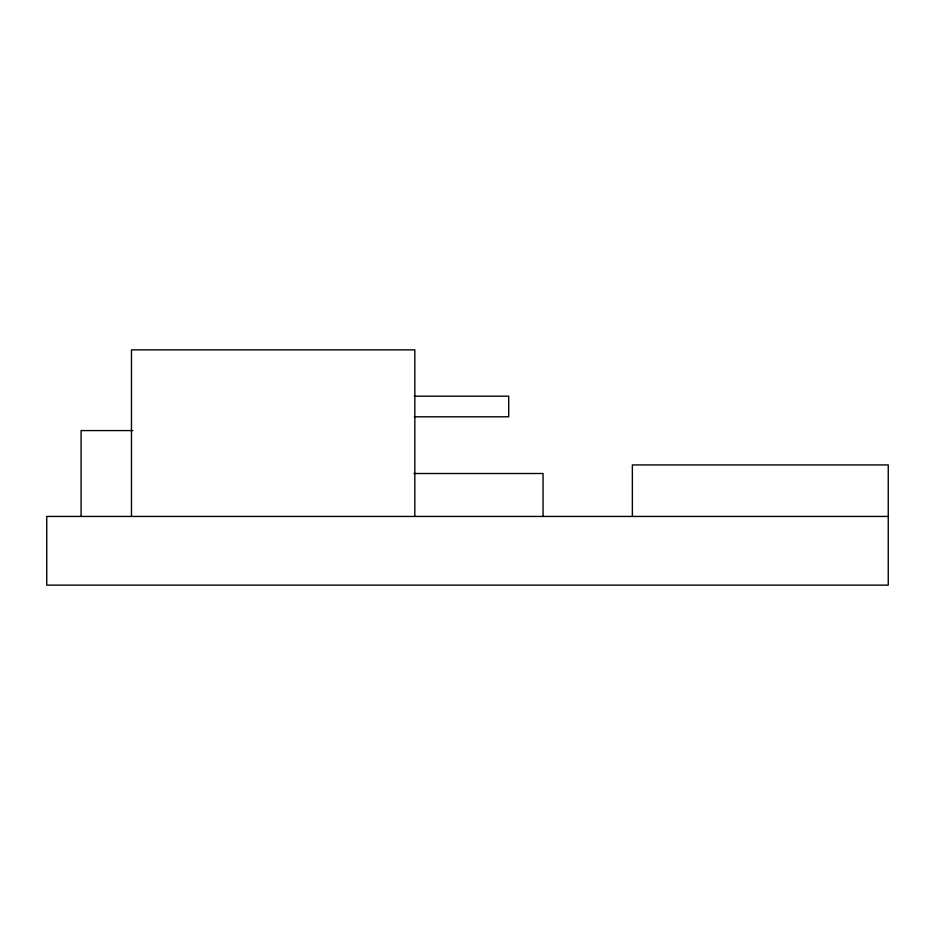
<?xml version="1.0" encoding="UTF-8"?>
<svg xmlns="http://www.w3.org/2000/svg" width="935" height="935" viewBox="0 0 935 935"><rect width="100%" height="100%" fill="white"/><g stroke="black" fill="none" stroke-linecap="round" stroke-linejoin="round"><path stroke-width="1.4" d="M414.263 396.195L508.722 396.195L508.722 416.8L414.263 416.8M132.922 430.579L81.1 430.579L81.1 516.447M413.96 473.507L543.06 473.507L543.06 516.447M888.25 516.447L46.75 516.447L46.75 585.135L888.25 585.135L888.25 464.929L632.364 464.929L632.364 516.447M414.824 516.447L414.824 349.865L131.473 349.865L131.473 516.447"/></g></svg>
